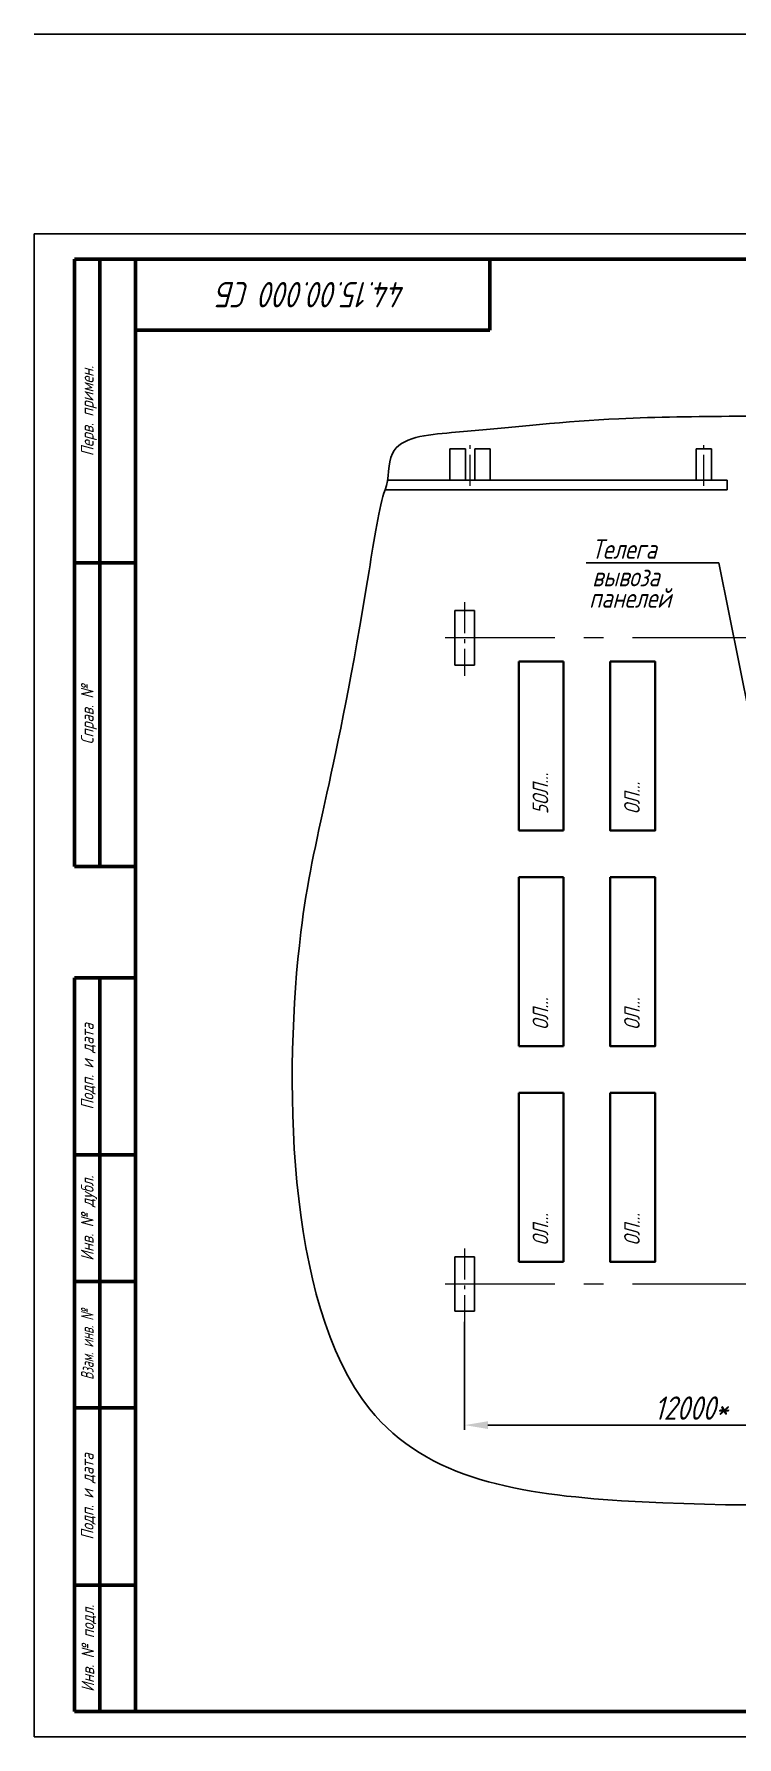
# Model space of a CAD drawing. Header units: millimetres. Extents: x -80926 to 207199, y -554506 to -32322.
# Drawn here: x -28836 to -10793, y -467560 to -423816 of the extents above; entities that cross this region are included whole.
import ezdxf
from ezdxf.enums import TextEntityAlignment as Align

# ---------------------------------------------------------------- set-up
doc = ezdxf.new("R2010")
doc.units = ezdxf.units.MM
doc.linetypes.add('GOST2.303 6', pattern=[12, 8, -1.5, 1, -1.5])
for name, color, linetype, lineweight in [('CENTER', 10, 'GOST2.303 6', 15), ('DIM', 5, 'Continuous', 15), ('KORP', 200, 'Continuous', 40)]:
    doc.layers.add(name, color=color, linetype=linetype, lineweight=lineweight)
doc.styles.add('GOST 2.304', font='CS_Gost2304.shx', dxfattribs={"oblique": 15})
doc.dimstyles.new('GOST', dxfattribs={"dimscale": 0, "dimtxt": 3, "dimasz": 3, "dimexe": 1.25, "dimexo": 0, "dimtad": 1, "dimtoh": 1, "dimdec": 3, "dimtxsty": 'GOST 2.304', "dimcen": 5, "dimadec": 3, "dimazin": 2, "dimtfac": 0.75, "dimtdec": 4, "dimtmove": 1, "dimatfit": 3, "dimfxl": 0, "dimtolj": 1, "dimarcsym": 0})

# ---------------------------------------------------------------- blocks, each defined once
blk = doc.blocks.new('*D416')
at = {"layer": 'Defpoints', "color": 0}
for p in [(-17783, -456900), (-5783, -456900), (-5783, -459549)]:
    blk.add_point(p, dxfattribs=at)
at = {"layer": 'DIM', "color": 0, "lineweight": -2}
for p, q in [((-17783, -456900), (-17783, -459674)), ((-5783, -456900), (-5783, -459674)), ((-17183, -459549), (-6383, -459549))]:
    blk.add_line(p, q, dxfattribs=at)
at = {"layer": 'DIM', "color": 0}
for points in [[(-17183, -459449), (-17183, -459649), (-17783, -459549)], [(-6383, -459449), (-6383, -459649), (-5783, -459549)]]:
    blk.add_solid(points, dxfattribs=at)
at = {"layer": 'DIM', "color": 0, "insert": (-11966, -459112), "char_height": 600, "attachment_point": 5, "style": 'GOST 2.304'}
blk.add_mtext('\\A1;12000*', dxfattribs=at)

msp = doc.modelspace()

# ---------------------------------------------------------------- linework, layer by layer
for p, q in [((97164.0817, -423815.7877), (-28835.9182, -423815.7877)), ((-28835.9183, -467559.6491), (-28835.9183, -428949.6491)), ((-28835.9183, -428949.6491), (97164.0817, -428949.6491)), ((-17760.1954, -434474.8495), (-18160.1954, -434474.8495)), ((-18160.1954, -434474.8495), (-18160.1954, -435274.8495)), ((-17760.1954, -435274.8495), (-17760.1954, -434474.8495)), ((-17524.949, -434474.8495), (-17124.949, -434474.8495)), ((-17524.949, -435274.8495), (-17524.949, -434474.8495)), ((-17124.949, -434474.8495), (-17124.949, -435274.8495)), ((-11842.5722, -434474.8495), (-11442.5722, -434474.8495)), ((-11842.5722, -435274.8495), (-11842.5722, -434474.8495)), ((-11442.5722, -434474.8495), (-11442.5722, -435274.8495)), ((-11042.5722, -435524.8495), (-19826.9021, -435524.8495)), ((-11042.5722, -435274.8495), (-19762.8819, -435274.8495)), ((-11042.5722, -435274.8495), (-11042.5722, -435524.8495)), ((-17532.5722, -438624.8495), (-18032.5722, -438624.8495)), ((-18032.5722, -438624.8495), (-18032.5722, -440024.8495)), ((-17532.5722, -438624.8495), (-17532.5722, -440024.8495)), ((-18032.5722, -440024.8495), (-17532.5722, -440024.8495)), ((-17532.5722, -455224.8495), (-18032.5722, -455224.8495)), ((-18032.5722, -455224.8495), (-18032.5722, -456624.8495)), ((-17532.5722, -455224.8495), (-17532.5722, -456624.8495)), ((-18032.5722, -456624.8495), (-17532.5722, -456624.8495)), ((97164.0817, -467559.6492), (-28835.9182, -467559.6492))]:
    msp.add_line(p, q)
at = {"ltscale": 20}
msp.add_line((-28835.9183, -428949.6491), (-28835.9183, -467559.6491), dxfattribs=at)
at = {"color": 1, "linetype": 'Continuous', "lineweight": 25, "ltscale": 100}
for p, q in [((-28835.9183, -428949.6491), (-28835.9183, -467559.6491)), ((-11260.1748, -437403.2996), (-14659.0218, -437403.2996)), ((-9928.9524, -443988.6553), (-11260.1748, -437403.2996))]:
    msp.add_line(p, q, dxfattribs=at)
at = {"color": 7, "linetype": 'Continuous', "lineweight": 60}
for p, q in [((-27795.9183, -445199.6491), (-27795.9183, -429599.6491)), ((-27795.9183, -429599.6491), (-26235.9183, -429599.6491)), ((81564.0817, -429599.6491), (-27795.9183, -429599.6491)), ((81564.0817, -429599.6491), (-27795.9183, -429599.6491)), ((-27145.9183, -445199.6491), (-27145.9183, -429599.6491)), ((-26235.9183, -429599.6491), (-26235.9183, -445199.6491)), ((-26235.9183, -429599.6491), (-26235.9183, -431419.6491)), ((-17135.9183, -431419.6491), (-17135.9183, -429599.6491)), ((-26235.9183, -431419.6491), (-17135.9183, -431419.6491)), ((-27795.9183, -437399.6491), (-26235.9183, -437399.6491)), ((-27795.9183, -445199.6491), (-26235.9183, -445199.6491)), ((-27795.9183, -466909.6491), (-27795.9183, -448059.6491)), ((-26235.9183, -448059.6491), (-27795.9183, -448059.6491)), ((-27145.9183, -466909.6491), (-27145.9183, -448059.6491)), ((-26235.9183, -448059.6491), (-26235.9183, -466909.6491)), ((-26235.9183, -452609.6491), (-27795.9183, -452609.6491)), ((-26235.9183, -455859.6491), (-27795.9183, -455859.6491)), ((-26235.9183, -459109.6491), (-27795.9183, -459109.6491)), ((-26235.9183, -463659.6491), (-27795.9183, -463659.6491)), ((-27795.9183, -466909.6491), (96514.0817, -466909.6491)), ((-27795.9182, -466909.6492), (96514.0818, -466909.6492))]:
    msp.add_line(p, q, dxfattribs=at)
at = {"color": 7, "linetype": 'Continuous', "lineweight": 60, "ltscale": 100}
msp.add_line((-26235.9183, -429599.6491), (-26235.9183, -466909.6491), dxfattribs=at)
at = {"start_tangent": (0.3660213996, 0.930606434), "end_tangent": (0.9880728766, -0.1539869819)}
msp.add_spline([(-19826.9021, -435524.8495), (-19638.0387, -434591.0201), (-18121.3568, -434054.2098), (-13824.0921, -433696.3364), (-10801.2612, -433633.1822), (15199.8117, -433163.9192), (32738.4906, -432393.4928), (44379.7943, -432524.7618), (59081.1197, -433705.3383), (64429.3448, -433703.9377), (65756.528, -433667.3492)], degree=3, dxfattribs=at)
msp.add_open_spline([(-19826.9021, -435524.8495), (-19974.3169, -435931.4263), (-21029.0785, -442868.0507), (-22425.6868, -445992.7313), (-22402.4902, -460451.9928), (-10789.6563, -462117.3995), (3488.1595, -460685.0073), (21300.6683, -461419.0031), (37420.7758, -461257.8347), (58681.1427, -460776.2189), (68572.5385, -462173.0105), (70860, -452507.0869), (72530, -444595.4398), (72330, -438182.3379), (70003.0772, -433878.7603), (68474.9669, -434170.4374), (66763.3562, -433978.3486), (65756.528, -433667.3492)], degree=3, knots=[801.6625174448, 801.6625174448, 801.6625174448, 801.6625174448, 2111.8071712127, 11138.3698301209, 23394.6988272199, 31668.3245429155, 50102.1857783468, 67549.1935370648, 85138.7487895182, 97029.3574073722, 117856.6013994624, 126232.1472898463, 136100.3298398128, 142525.9250569345, 147083.6997114652, 148988.7913002833, 149566.3012723248, 149566.3012723248, 149566.3012723248, 149566.3012723248])
at = {"layer": 'CENTER', "ltscale": 100}
for p, q in [((-17642.5722, -435423.9295), (-17642.5722, -434342.9292)), ((-11642.5722, -435423.9295), (-11642.5722, -434342.9292)), ((-17782.5722, -438409.3666), (-17782.5722, -440299.8899)), ((-17782.5722, -455009.3666), (-17782.5722, -456899.8899))]:
    msp.add_line(p, q, dxfattribs=at)
at = {"layer": 'CENTER', "ltscale": 500}
for p, q in [((62530.8974, -439324.8495), (-18278.7404, -439324.8495)), ((62530.8974, -455924.8495), (-18278.7404, -455924.8495))]:
    msp.add_line(p, q, dxfattribs=at)
at = {"layer": 'KORP'}
for p, q in [((-16394.6791, -439936.8213), (-16394.6791, -444276.8213)), ((-16394.6791, -439936.8213), (-15244.6791, -439936.8213)), ((-15244.6791, -439936.8213), (-15244.6791, -444276.8213)), ((-16394.6791, -444276.8213), (-15244.6791, -444276.8213)), ((-16394.6791, -445476.8213), (-16394.6791, -449816.8213)), ((-16394.6791, -445476.8213), (-15244.6791, -445476.8213)), ((-15244.6791, -445476.8213), (-15244.6791, -449816.8213)), ((-16394.6791, -449816.8213), (-15244.6791, -449816.8213)), ((-16394.6791, -451016.8213), (-15244.6791, -451016.8213)), ((-16394.6791, -451016.8213), (-16394.6791, -455356.8213)), ((-16394.6791, -451016.8213), (-15244.6791, -451016.8213)), ((-15244.6791, -451016.8213), (-15244.6791, -455356.8213)), ((-12894.6791, -453832.7567), (-12894.6791, -455356.8213)), ((-16394.6791, -455356.8213), (-15244.6791, -455356.8213))]:
    msp.add_line(p, q, dxfattribs=at)
for points in [[(-14044.6791, -439936.8213), (-12894.6791, -439936.8213), (-12894.6791, -444276.8213), (-14044.6791, -444276.8213)], [(-14044.6791, -445476.8213), (-12894.6791, -445476.8213), (-12894.6791, -449816.8213), (-14044.6791, -449816.8213)], [(-14044.6791, -451016.8213), (-12894.6791, -451016.8213), (-12894.6791, -455356.8213), (-14044.6791, -455356.8213)]]:
    msp.add_lwpolyline(points, close=True, dxfattribs=at)

# ---------------------------------------------------------------- texts
at = {"color": 1, "linetype": 'Continuous', "lineweight": 25, "style": 'GOST 2.304', "oblique": 15}
for s, height, rotation, p in [('44.15.00.000 СБ', 650, 180, (-21685.9183, -430509.6491)), ('Перв. примен.', 325, 90, (-27470.9183, -433499.6491)), ('Справ. №', 325, 90, (-27470.9183, -441299.6491)), ('Подп. и дата', 325, 90, (-27470.9183, -450334.6491)), ('Инв. № дубл.', 325, 90, (-27470.9183, -454234.6491)), ('Подп. и дата', 325, 90, (-27470.9183, -461384.6491)), ('Инв. № подл.', 325, 90, (-27455.4677, -465284.6491))]:
    msp.add_text(s, height=height, rotation=rotation, dxfattribs=at).set_placement(p, align=Align.MIDDLE_CENTER)
at = {"color": 5, "linetype": 'Continuous', "lineweight": 25, "ltscale": 100, "style": 'GOST 2.304', "oblique": 15}
for s, p in [('Телега ', (-14521.8999, -437294.829)), ('вывоза ', (-14508.2374, -438004.3646)), ('панелей', (-14586.7014, -438552.3331))]:
    msp.add_text(s, height=500, dxfattribs=at).set_placement(p)
at = {"color": 1, "linetype": 'Continuous', "lineweight": 25, "style": 'GOST 2.304', "oblique": 15, "width": 0.8}
msp.add_text('Взам. инв. №', height=325, rotation=90, dxfattribs=at).set_placement((-27470.9183, -457484.6491), align=Align.MIDDLE_CENTER)
at = {"layer": 'KORP', "char_height": 400, "width": 5509.146457, "attachment_point": 1, "rotation": 90, "style": 'GOST 2.304'}
for s, insert in [('5ОЛ...', (-16036.6635, -443857.056)), ('ОЛ...', (-13686.6635, -443857.056)), ('ОЛ...', (-16036.6635, -449397.056)), ('ОЛ...', (-13686.6635, -449397.056)), ('\\pt400;ОЛ...', (-16036.6635, -454937.056)), ('ОЛ...', (-13686.6635, -454937.056))]:
    msp.add_mtext(s, dxfattribs=dict(at, insert=insert))

# ---------------------------------------------------------------- dimensions: what is measured, and where the dimension line sits
at = {"layer": 'DIM'}
dim = msp.add_linear_dim(base=(-5782.5722, -459548.7123), p1=(-17782.5722, -456899.8899), p2=(-5782.5722, -456899.8899), text='12000*', dimstyle='GOST', override={"dimscale": 100, "dimtxt": 6, "dimasz": 6, "dimlfac": 1, "dimtxsty": 'GOST 2.304', "dimsah": 1, "dimtolj": 1}, dxfattribs=at)
dim.commit()
dim.dimension.update_dxf_attribs({"geometry": '*D416', "text_midpoint": (-11966.3673, -459474.721), "dimtype": 160})

doc.saveas('drawing.dxf')
